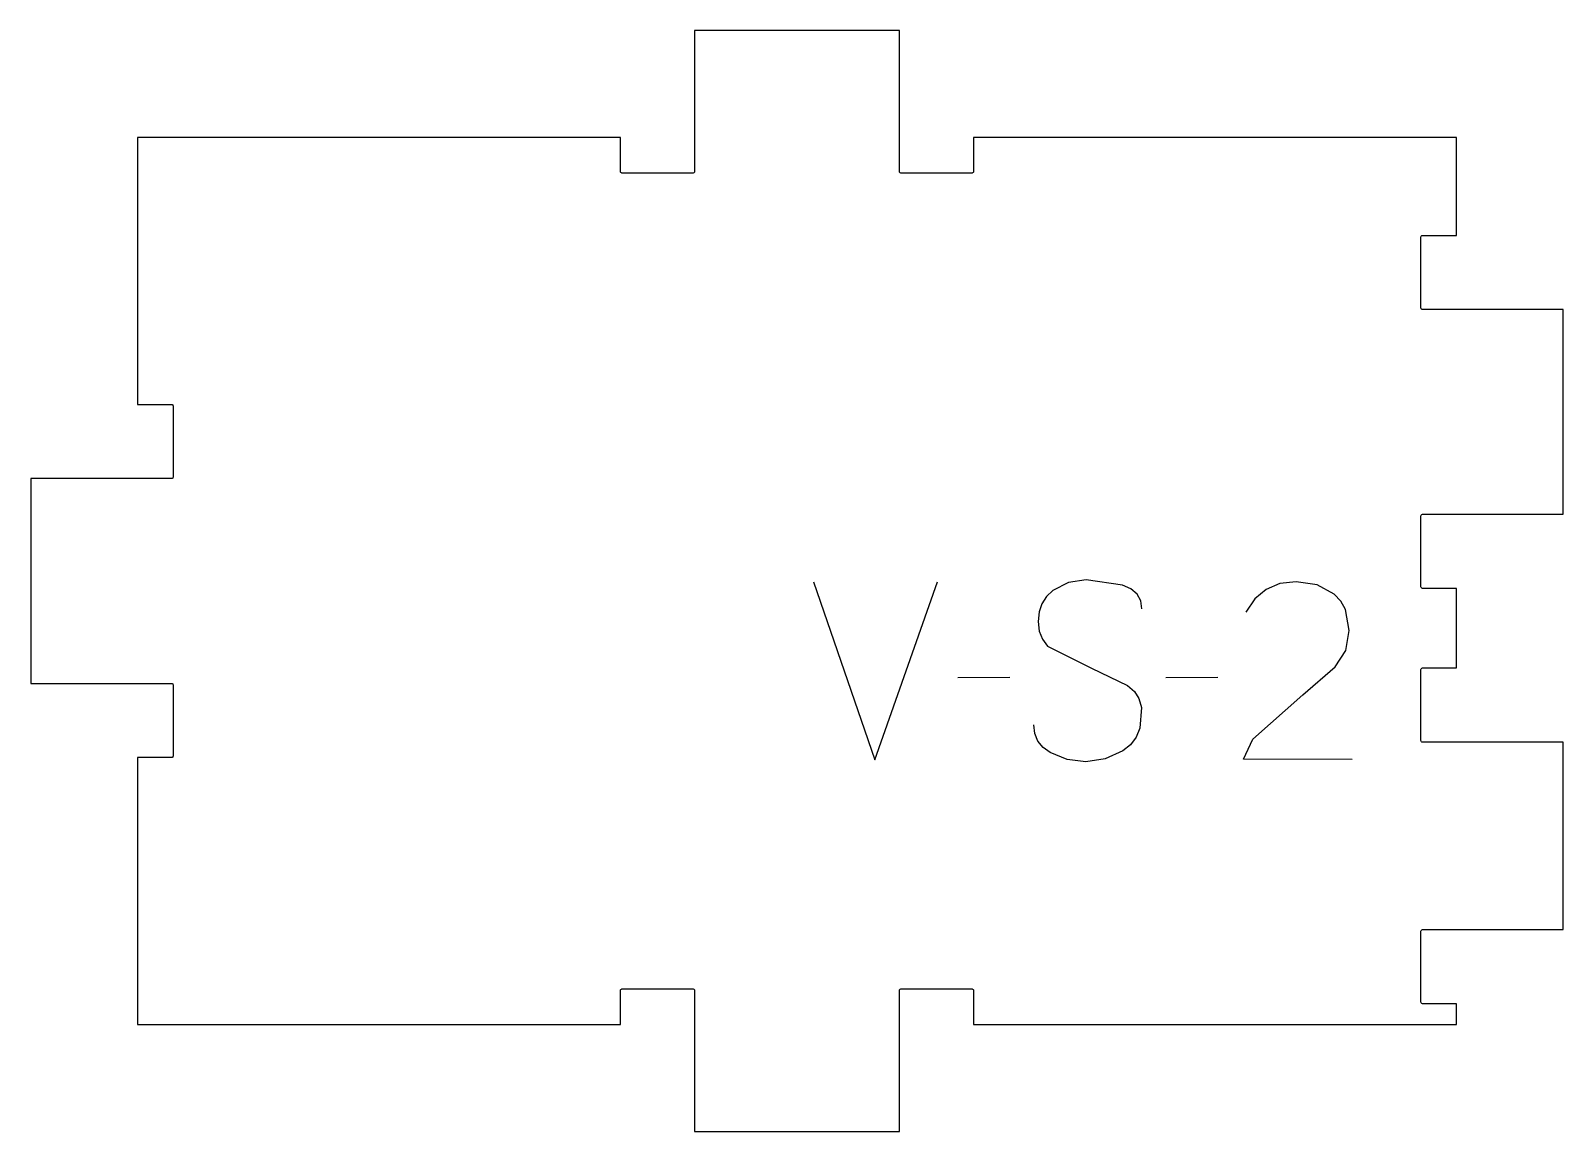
# Model space of a CAD drawing. Header units: millimetres. Extents: x -131 to 128, y -93 to 93.
import ezdxf

# ---------------------------------------------------------------- set-up
doc = ezdxf.new("R2010")
doc.units = ezdxf.units.MM
doc.layers.add('1_ANYTOOL_1MMDEEP_LABELS_S', color=2, linetype='Continuous', true_color=0xffff00)
doc.layers.add('4_ANYTOOL_CUTTHROUGH_OUTSI', color=5, linetype='Continuous', true_color=0x0000ff)

msp = doc.modelspace()

# ---------------------------------------------------------------- linework, layer by layer
at = {"layer": '1_ANYTOOL_1MMDEEP_LABELS_S'}
for p, q in [((34.41, -16.11), (25.63, -16.2)), ((69.47, -16.11), (60.69, -16.2))]:
    msp.add_line(p, q, dxfattribs=at)
for points in [[(1.29, 0), (11.66, -30), (22.2, 0)], [(56.66, -4.59), (56.45, -3.2), (55.83, -2.07), (54.8, -1.2), (53.36, -0.6), (47.27, 0.34), (44.3, -0.12), (41.66, -1.5), (40.57, -2.5), (39.79, -3.7), (39.33, -5.09), (39.17, -6.69), (39.35, -8.3), (39.88, -9.69), (40.76, -10.83), (48.17, -14.57), (54.21, -17.49), (55.38, -18.47), (56.16, -19.7), (56.58, -21.19), (56.3, -24.67), (55.67, -26.19), (54.72, -27.46), (53.44, -28.5), (50.45, -29.86), (47.23, -30.34), (44.07, -29.98), (41.19, -28.8), (39.99, -27.91), (39.13, -26.84), (38.61, -25.58), (38.44, -24.13)], [(92.06, -29.96), (73.76, -29.91), (75.32, -26.54), (83.79, -19.07), (89.23, -14.36), (91, -11.58), (91.59, -8.23), (90.95, -4.68), (90.16, -3.27), (89.06, -2.1), (86.2, -0.53), (82.67, 0), (79.92, -0.32), (77.59, -1.28), (75.68, -2.87), (74.19, -5.1)]]:
    msp.add_lwpolyline(points, dxfattribs=at)
at = {"layer": '4_ANYTOOL_CUTTHROUGH_OUTSI'}
msp.add_lwpolyline([(28.28, -68.87), (28.28, -74.62), (109.67, -74.62), (109.67, -71.12), (103.92, -71.12, -0.414214), (103.67, -70.87), (103.67, -58.87, -0.414214), (103.92, -58.62), (127.67, -58.62), (127.67, -27.03), (103.92, -27.03, -0.414214), (103.67, -26.78), (103.67, -14.78, -0.414214), (103.92, -14.53), (109.67, -14.53), (109.67, -1.12), (103.92, -1.12, -0.414214), (103.67, -0.87), (103.67, 11.13, -0.414214), (103.92, 11.38), (127.67, 11.38), (127.67, 45.88), (103.92, 45.88, -0.414214), (103.67, 46.13), (103.67, 58.13, -0.414214), (103.92, 58.38), (109.67, 58.38), (109.67, 74.88), (28.28, 74.88), (28.28, 69.13, -0.414214), (28.03, 68.88), (16.03, 68.88, -0.414214), (15.78, 69.13), (15.78, 92.88), (-18.72, 92.88), (-18.72, 69.13, -0.414214), (-18.97, 68.88), (-30.97, 68.88, -0.414214), (-31.22, 69.13), (-31.22, 74.88), (-112.6, 74.88), (-112.6, 29.88), (-106.85, 29.88, -0.414214), (-106.6, 29.63), (-106.6, 17.63, -0.414214), (-106.85, 17.38), (-130.6, 17.38), (-130.6, -17.12), (-106.85, -17.12, -0.414214), (-106.6, -17.37), (-106.6, -29.37, -0.414214), (-106.85, -29.62), (-112.6, -29.62), (-112.6, -74.62), (-31.22, -74.62), (-31.22, -68.87, -0.414214), (-30.97, -68.62), (-18.97, -68.62, -0.414214), (-18.72, -68.87), (-18.72, -92.62), (15.78, -92.62), (15.78, -68.87, -0.414214), (16.03, -68.62), (28.03, -68.62, -0.414214)], format="xyb", close=True, dxfattribs=at)

doc.saveas('drawing.dxf')
